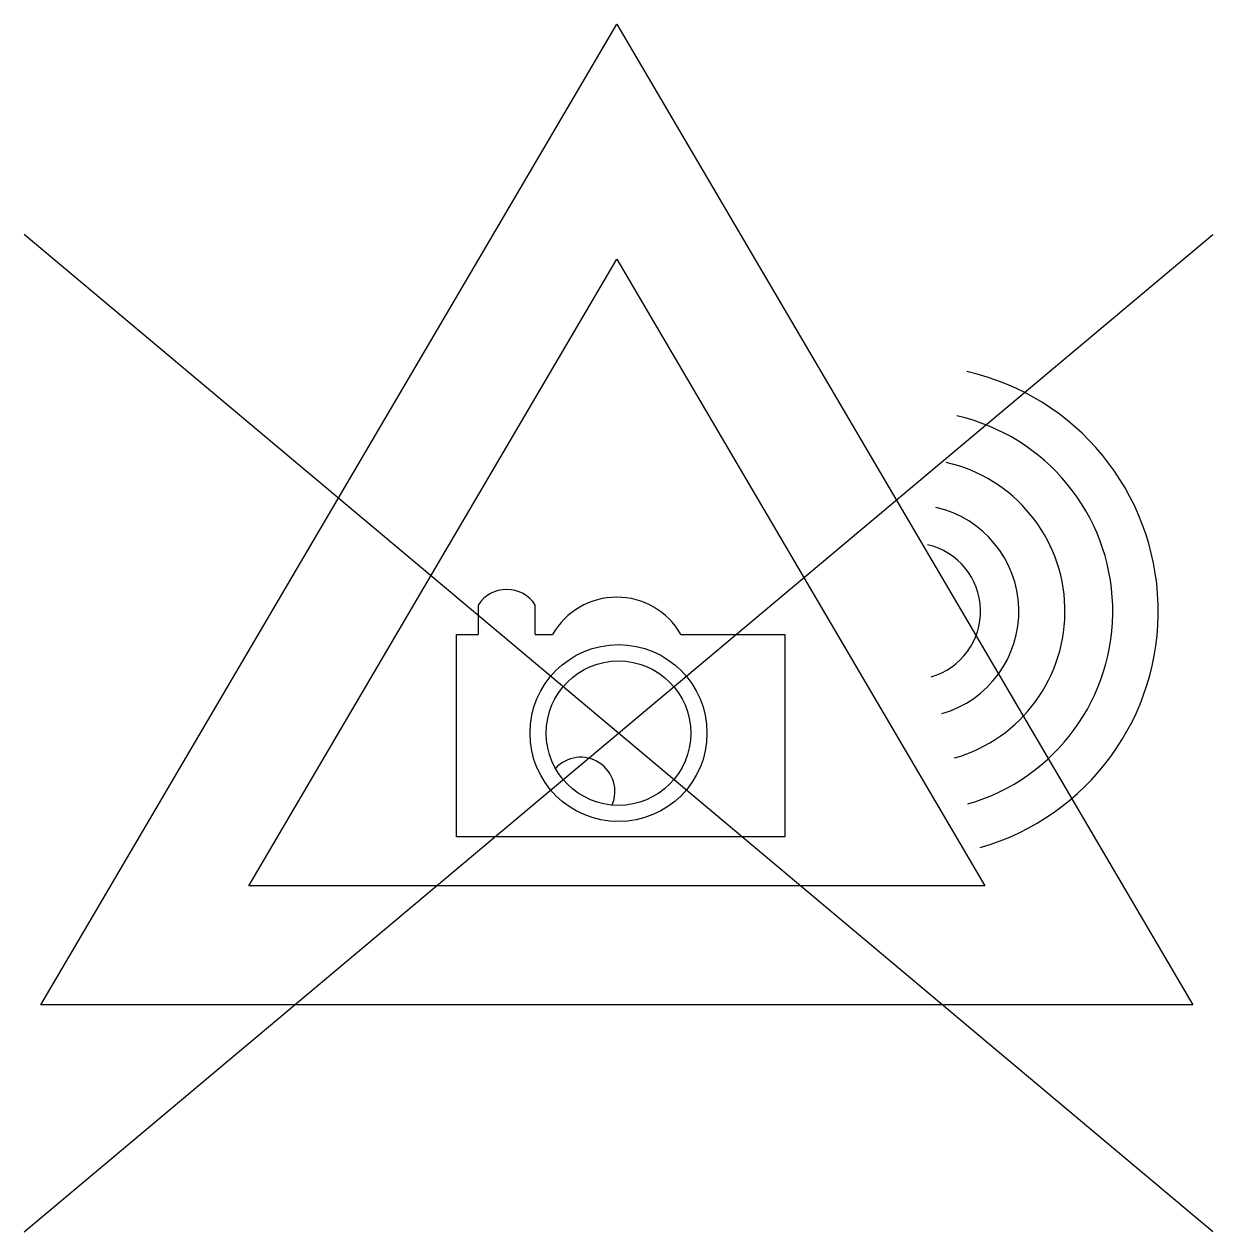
# Model space of a CAD drawing. Extents: x -3.13 to 3.13, y -2.63 to 3.74.
import ezdxf

# ---------------------------------------------------------------- set-up
doc = ezdxf.new("R2010")
doc.units = 0

msp = doc.modelspace()

# ---------------------------------------------------------------- linework, layer by layer
for p, q in [((-3.1341, -2.6298), (3.1341, 2.6298)), ((3.1341, -2.6298), (-3.1341, 2.6298))]:
    msp.add_line(p, q)
for points in [[(-0.0089, 3.7384), (3.0281, -1.4331), (-3.0459, -1.4331)], [(-0.0089, 2.4984), (1.9312, -0.8051), (-1.9489, -0.8051)]]:
    msp.add_lwpolyline(points, close=True)
for points in [[(-0.7402, 0.6756), (-0.7402, 0.5204)], [(-0.4387, 0.5204), (-0.4387, 0.6756)], [(0.329, 0.5204), (0.8773, 0.5204), (0.8773, -0.5477), (-0.8545, -0.5477), (-0.8545, 0.5204), (-0.7402, 0.5204)], [(-0.4387, 0.5204), (-0.3473, 0.5204)]]:
    msp.add_lwpolyline(points)
for radius in [0.4666, 0.381]:
    msp.add_circle((0, 0), radius)
for centre, radius, start, end in [((1.5496, 0.6425), 1.2965, 286.04246, 77.18641), ((1.5496, 0.6425), 1.057, 286.04246, 77.18641), ((1.5496, 0.6425), 0.8049, 286.04246, 77.18641), ((1.5496, 0.6425), 0.5616, 286.04246, 77.18641), ((1.5496, 0.6425), 0.3595, 286.04246, 77.18641), ((-0.5894, 0.5784), 0.1794, 32.79546, 147.20454), ((-0.0091, 0.3277), 0.3892, 29.67085, 150.32915), ((-0.199, -0.3074), 0.1801, 336.39159, 137.76696)]:
    msp.add_arc(centre, radius, start, end)

doc.saveas('drawing.dxf')
